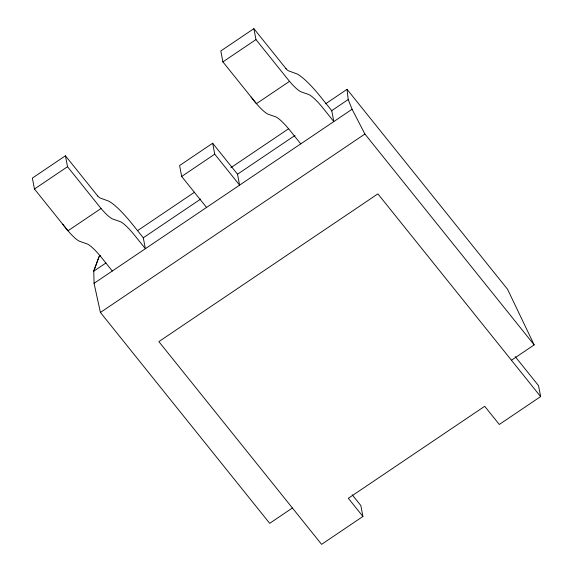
<?xml version="1.0" encoding="UTF-8"?>
<svg xmlns="http://www.w3.org/2000/svg" width="573" height="573" viewBox="0 0 573 573"><rect width="100%" height="100%" fill="white"/><g stroke="black" fill="none" stroke-linecap="round" stroke-linejoin="round"><path stroke-width="0.86" d="M100.569 255.608L99.093 256.604L93.771 271.187L94.058 283.327L100.418 312.457L269.682 523.328L292.409 507.993M99.093 256.604L93.664 271.258L105.941 262.978M65.437 155.784L32.375 178.088L34.459 189.018L67.521 166.714L65.437 155.784L97.725 196.009M253.882 28.65L220.82 50.954L222.904 61.884L255.966 39.58L253.882 28.65L286.178 68.882M97.446 195.694L97.876 196.159A9.154 1.726 56 0 0 99.967 197.943L108.455 201.023A61.726 11.646 56 0 1 130.4 221.772L143.293 237.781L145.377 248.711L135.164 235.983A36.328 6.855 56 0 0 119.829 221.486L113.024 219.13A34.559 6.525 56 0 1 102.574 210.234L101.049 208.486L67.986 230.79L34.351 188.889M285.898 68.559L286.321 69.025A9.154 1.726 56 0 0 288.42 70.808L296.907 73.888A61.726 11.646 56 0 1 318.853 94.638L331.738 110.646L333.823 121.576L323.609 108.849A36.328 6.855 56 0 0 308.281 94.352L301.477 91.995A34.559 6.525 56 0 1 291.027 83.099L289.501 81.352L256.439 103.656L222.804 61.755M212.655 143.236L214.739 154.166L239.6 185.143L237.516 174.213L212.655 143.236L179.593 165.54L181.677 176.47L206.538 207.447M181.677 176.47L214.739 154.166M137.577 230.64L194.569 192.184M230.84 167.717L288.577 128.767M325.586 103.806L347.052 89.324L507.563 289.286L534.172 344.896L511.445 360.231M143.293 237.781L200.772 199.003M237.516 174.213L294.995 135.436M331.337 110.918L348.198 99.544L347.052 89.324M94.058 283.327L352.08 109.257L348.198 99.544M100.418 312.457L364.908 134.025L352.08 109.257M362.924 516.466L321.596 544.35L158.864 341.623L377.894 193.86L540.625 396.588L499.298 424.464L484.708 406.286L348.334 498.288L362.924 516.466L360.84 505.544L352.187 494.771M515.17 356.578L538.541 385.658L540.625 396.588M364.908 134.025L534.172 344.896M255.966 39.58L289.501 81.352M300.768 143.88L290.547 131.153A36.328 6.855 56 0 0 275.219 116.656L268.415 114.299A34.559 6.525 56 0 1 257.965 105.403L256.303 103.498A34.559 6.525 56 0 1 251.124 97.038M67.521 166.714L101.049 208.486M112.315 271.015L102.101 258.287A36.328 6.855 56 0 0 86.767 243.79L79.962 241.434A34.559 6.525 56 0 1 69.519 232.538L67.85 230.633A34.559 6.525 56 0 1 62.672 224.165"/></g></svg>
